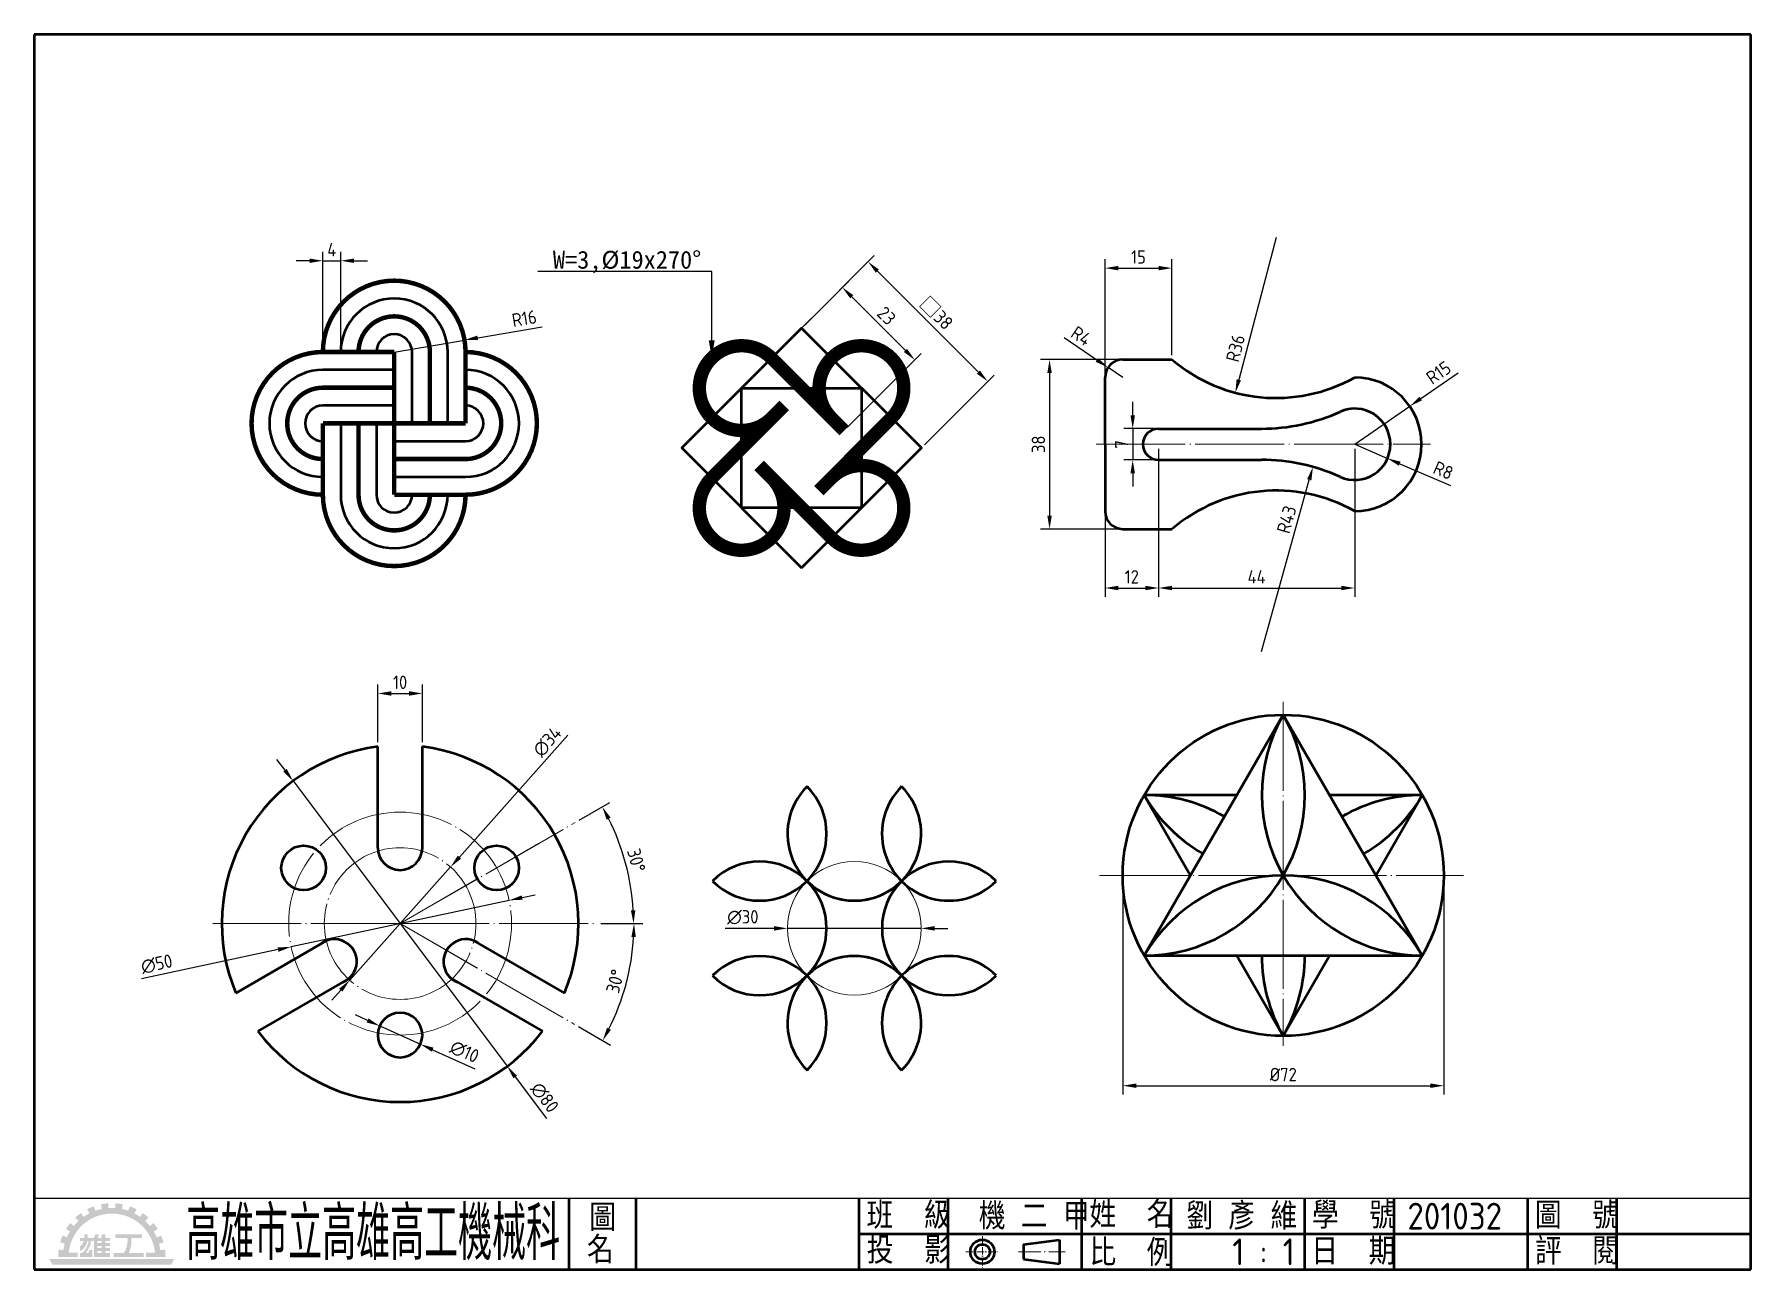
# Model space of a CAD drawing. Extents: x 25 to 410, y 10 to 287.
import ezdxf
from ezdxf import colors
from ezdxf.entities.mleader import LeaderData, LeaderLine
from ezdxf.enums import TextEntityAlignment as Align
from ezdxf.math import Vec2, Vec3

# ---------------------------------------------------------------- set-up
doc = ezdxf.new("R2010")
doc.units = 0
doc.header["$PDMODE"] = 3
for name, pattern in [('中心線', [22.2, 20, -1, 0.2, -1]), ('中心線5', [6.8, 5, -0.8, 0.2, -0.8]), ('中心線5偏位', [5.1, 2, -0.5, 0.1, -0.5, 2])]:
    doc.linetypes.add(name, pattern=pattern)
doc.layers.get('0').update_dxf_attribs({"linetype": 'CONTINUOUS'})
doc.layers.get('Defpoints').update_dxf_attribs({"linetype": 'CONTINUOUS'})
for name, color, linetype, lineweight in [('中心線層', 2, '中心線', 18), ('剖面線層', 4, 'CONTINUOUS', 18), ('尺度線層', 3, 'CONTINUOUS', 18), ('文字層', 6, 'CONTINUOUS', 18), ('輪廓線層', 7, 'CONTINUOUS', 50)]:
    doc.layers.add(name, color=color, linetype=linetype, lineweight=lineweight)
doc.styles.add('CNS', font='isocp.shx', dxfattribs={"bigfont": 'chineset.shx'})
doc.dimstyles.new('CNS', dxfattribs={"dimscale": 0, "dimtxt": 3, "dimasz": 3, "dimexe": 2, "dimexo": 1, "dimgap": 1, "dimtad": 1, "dimdsep": 46, "dimtxsty": 'CNS', "dimcen": 0, "dimclrt": 1, "dimadec": 0, "dimazin": 0, "dimtfac": 1, "dimtmove": 0, "dimatfit": 3, "dimfxl": 1, "dimtolj": 1, "dimtzin": 0, "dimarcsym": 0})
doc.dimstyles.new('CNS$3', dxfattribs={"dimscale": 0, "dimtxt": 3, "dimasz": 3, "dimexe": 2, "dimexo": 1, "dimgap": 1, "dimtad": 1, "dimdsep": 46, "dimtxsty": 'CNS', "dimcen": 0, "dimclrt": 1, "dimadec": 0, "dimazin": 0, "dimtfac": 1, "dimtmove": 0, "dimatfit": 0, "dimfxl": 1, "dimtolj": 1, "dimtzin": 0, "dimarcsym": 0})
doc.dimstyles.new('CNS$4', dxfattribs={"dimscale": 0, "dimtxt": 3, "dimasz": 3, "dimexe": 2, "dimexo": 1, "dimgap": 1, "dimtad": 1, "dimdsep": 46, "dimtxsty": 'CNS', "dimcen": 0, "dimclrt": 1, "dimadec": 0, "dimazin": 0, "dimtfac": 1, "dimtmove": 0, "dimatfit": 0, "dimfxl": 1, "dimtolj": 1, "dimtzin": 0, "dimarcsym": 0})

# ---------------------------------------------------------------- blocks, each defined once
blk = doc.blocks.new('*D0')
at = {"layer": 'Defpoints', "color": 0}
for p in [(193.93, 86.53), (223.93, 86.53)]:
    blk.add_point(p, dxfattribs=at)
at = {"layer": '尺度線層', "color": 0, "lineweight": -2}
for p, q in [((190.93, 86.53), (179.93, 86.53)), ((223.93, 86.53), (193.93, 86.53)), ((226.93, 86.53), (229.93, 86.53))]:
    blk.add_line(p, q, dxfattribs=at)
at = {"layer": '尺度線層', "color": 0}
for points in [[(190.93, 87.03), (190.93, 86.03), (193.93, 86.53)], [(226.93, 87.03), (226.93, 86.03), (223.93, 86.53)]]:
    blk.add_solid(points, dxfattribs=at)
at = {"layer": '尺度線層', "color": 1, "insert": (183.93, 89.03), "char_height": 3, "attachment_point": 5, "style": 'CNS'}
blk.add_mtext('\\A1;∅30', dxfattribs=at)
blk = doc.blocks.new('*D1')
at = {"layer": 'Defpoints', "color": 0}
for p in [(269.16, 98.42), (341.16, 98.42), (341.16, 51.25)]:
    blk.add_point(p, dxfattribs=at)
at = {"layer": '尺度線層', "color": 0, "lineweight": -2}
for p, q in [((269.16, 97.42), (269.16, 49.25)), ((341.16, 97.42), (341.16, 49.25)), ((272.16, 51.25), (338.16, 51.25))]:
    blk.add_line(p, q, dxfattribs=at)
at = {"layer": '尺度線層', "color": 0}
for points in [[(272.16, 51.75), (272.16, 50.75), (269.16, 51.25)], [(338.16, 51.75), (338.16, 50.75), (341.16, 51.25)]]:
    blk.add_solid(points, dxfattribs=at)
at = {"layer": '尺度線層', "color": 1, "insert": (305.16, 53.75), "char_height": 3, "attachment_point": 5, "style": 'CNS'}
blk.add_mtext('\\A1;%%C72', dxfattribs=at)
blk = doc.blocks.new('*D2')
at = {"layer": 'Defpoints', "color": 0}
for p in [(131.5, 92.81), (82.6, 82.39)]:
    blk.add_point(p, dxfattribs=at)
at = {"layer": '尺度線層', "color": 0, "lineweight": -2}
for p, q in [((131.5, 92.81), (82.6, 82.39)), ((134.44, 93.43), (137.37, 94.06)), ((79.67, 81.76), (49.06, 75.24))]:
    blk.add_line(p, q, dxfattribs=at)
at = {"layer": '尺度線層', "color": 0}
for points in [[(134.33, 93.92), (134.54, 92.95), (131.5, 92.81)], [(79.56, 82.25), (79.77, 81.27), (82.6, 82.39)]]:
    blk.add_solid(points, dxfattribs=at)
at = {"layer": '尺度線層', "color": 1, "insert": (52.45, 78.52), "char_height": 3, "attachment_point": 5, "rotation": 12.0293, "style": 'CNS'}
blk.add_mtext('\\A1;∅50', dxfattribs=at)
blk = doc.blocks.new('*D4')
at = {"layer": 'Defpoints', "color": 0}
for p in [(118.37, 100.29), (95.74, 74.91)]:
    blk.add_point(p, dxfattribs=at)
at = {"layer": '尺度線層', "color": 0, "lineweight": -2}
for p, q in [((120.36, 102.53), (144.7, 129.83)), ((95.74, 74.91), (118.37, 100.29)), ((93.74, 72.67), (91.74, 70.43))]:
    blk.add_line(p, q, dxfattribs=at)
at = {"layer": '尺度線層', "color": 0}
for points in [[(119.99, 102.86), (120.74, 102.19), (118.37, 100.29)], [(93.37, 73), (94.11, 72.34), (95.74, 74.91)]]:
    blk.add_solid(points, dxfattribs=at)
at = {"layer": '尺度線層', "color": 1, "insert": (140.08, 128.39), "char_height": 3, "attachment_point": 5, "rotation": 48.2782, "style": 'CNS'}
blk.add_mtext('\\A1;∅34', dxfattribs=at)
blk = doc.blocks.new('*D5')
at = {"layer": 'Defpoints', "color": 0}
for p in [(83.03, 119.59), (131.07, 55.61)]:
    blk.add_point(p, dxfattribs=at)
at = {"layer": '尺度線層', "color": 0, "lineweight": -2}
for p, q in [((81.23, 121.99), (79.43, 124.38)), ((83.03, 119.59), (131.07, 55.61)), ((132.87, 53.21), (139.87, 43.89))]:
    blk.add_line(p, q, dxfattribs=at)
at = {"layer": '尺度線層', "color": 0}
for points in [[(81.63, 122.29), (80.83, 121.69), (83.03, 119.59)], [(133.27, 53.51), (132.47, 52.91), (131.07, 55.61)]]:
    blk.add_solid(points, dxfattribs=at)
at = {"layer": '尺度線層', "color": 1, "insert": (139.47, 48.59), "char_height": 3, "attachment_point": 5, "rotation": 306.9001, "style": 'CNS'}
blk.add_mtext('\\A1;∅80', dxfattribs=at)
blk = doc.blocks.new('*D6')
at = {"layer": 'Defpoints', "color": 0}
for p in [(102.49, 64.65), (111.61, 60.55)]:
    blk.add_point(p, dxfattribs=at)
at = {"layer": '尺度線層', "color": 0, "lineweight": -2}
for p, q in [((99.75, 65.88), (97.02, 67.11)), ((102.49, 64.65), (111.61, 60.55)), ((114.35, 59.32), (123.84, 55.06))]:
    blk.add_line(p, q, dxfattribs=at)
at = {"layer": '尺度線層', "color": 0}
for points in [[(99.96, 66.33), (99.55, 65.42), (102.49, 64.65)], [(114.55, 59.78), (114.14, 58.87), (111.61, 60.55)]]:
    blk.add_solid(points, dxfattribs=at)
at = {"layer": '尺度線層', "color": 1, "insert": (121.49, 58.86), "char_height": 3, "attachment_point": 5, "rotation": 335.8168, "style": 'CNS'}
blk.add_mtext('\\A1;∅10', dxfattribs=at)
blk = doc.blocks.new('*D7')
at = {"layer": 'Defpoints', "color": 0}
for p in [(112.05, 139.2), (102.05, 127.29), (112.05, 127.29)]:
    blk.add_point(p, dxfattribs=at)
at = {"layer": '尺度線層', "color": 0, "lineweight": -2}
for p, q in [((102.05, 128.29), (102.05, 141.2)), ((105.05, 139.2), (109.05, 139.2)), ((112.05, 128.29), (112.05, 141.2))]:
    blk.add_line(p, q, dxfattribs=at)
at = {"layer": '尺度線層', "color": 0}
for points in [[(105.05, 139.7), (105.05, 138.7), (102.05, 139.2)], [(109.05, 139.7), (109.05, 138.7), (112.05, 139.2)]]:
    blk.add_solid(points, dxfattribs=at)
at = {"layer": '尺度線層', "color": 1, "insert": (107.05, 141.7), "char_height": 3, "attachment_point": 5, "style": 'CNS'}
blk.add_mtext('\\A1;10', dxfattribs=at)
blk = doc.blocks.new('*D8')
at = {"layer": 'Defpoints', "color": 0}
for p in [(146.34, 110.28), (158.61, 96.69), (107.05, 87.6), (107.05, 87.6), (151.05, 87.6)]:
    blk.add_point(p, dxfattribs=at)
at = {"layer": '尺度線層', "color": 0, "lineweight": -2}
for p, q in [((147.21, 110.78), (154.13, 114.78)), ((152.05, 87.6), (161.41, 87.6))]:
    blk.add_line(p, q, dxfattribs=at)
blk.add_arc((107.05, 87.6), 52.36, 3.2833, 26.7167, dxfattribs=at)
at = {"layer": '尺度線層', "color": 0}
for points in [[(153.38, 110.9), (154.26, 111.38), (152.4, 113.78)], [(159.82, 90.61), (158.82, 90.58), (159.41, 87.6)]]:
    blk.add_solid(points, dxfattribs=at)
at = {"layer": '尺度線層', "color": 1, "insert": (160.04, 101.8), "char_height": 3, "attachment_point": 5, "rotation": 285, "style": 'CNS'}
blk.add_mtext('\\A1;30°', dxfattribs=at)
blk = doc.blocks.new('*D9')
at = {"layer": 'Defpoints', "color": 0}
for p in [(107.05, 87.6), (107.05, 87.6), (151.05, 87.6), (156.35, 69.66), (146.19, 65)]:
    blk.add_point(p, dxfattribs=at)
at = {"layer": '尺度線層', "color": 0, "lineweight": -2}
for p, q in [((152.05, 87.6), (161.51, 87.6)), ((147.06, 64.5), (154.22, 60.37))]:
    blk.add_line(p, q, dxfattribs=at)
blk.add_arc((107.05, 87.6), 52.46, 333.2768, 356.7232, dxfattribs=at)
at = {"layer": '尺度線層', "color": 0}
for points in [[(158.93, 84.61), (159.93, 84.59), (159.51, 87.6)], [(154.35, 63.77), (153.47, 64.24), (152.49, 61.37)]]:
    blk.add_solid(points, dxfattribs=at)
at = {"layer": '尺度線層', "color": 1, "insert": (155.31, 74.67), "char_height": 3, "attachment_point": 5, "rotation": 75, "style": 'CNS'}
blk.add_mtext('\\A1;30°', dxfattribs=at)
blk = doc.blocks.new('*D10')
at = {"layer": 'Defpoints', "color": 0}
for p in [(303.55, 241.46), (294.41, 206.64)]:
    blk.add_point(p, dxfattribs=at)
at = {"layer": '尺度線層', "color": 0, "lineweight": -2}
blk.add_line((303.55, 241.46), (295.17, 209.54), dxfattribs=at)
at = {"layer": '尺度線層', "color": 0}
blk.add_solid([(294.69, 209.67), (295.66, 209.42), (294.41, 206.64)], dxfattribs=at)
at = {"layer": '尺度線層', "color": 1, "insert": (294.45, 216.62), "char_height": 3, "attachment_point": 5, "rotation": 75.2951, "style": 'CNS'}
blk.add_mtext('\\A1;R36', dxfattribs=at)
blk = doc.blocks.new('*D11')
at = {"layer": 'Defpoints', "color": 0}
for p in [(265.86, 212.3), (269.18, 210.08)]:
    blk.add_point(p, dxfattribs=at)
at = {"layer": '尺度線層', "color": 0, "lineweight": -2}
for p, q in [((263.37, 213.97), (255.98, 218.93)), ((269.18, 210.08), (265.86, 212.3))]:
    blk.add_line(p, q, dxfattribs=at)
at = {"layer": '尺度線層', "color": 0}
blk.add_solid([(263.65, 214.39), (263.09, 213.56), (265.86, 212.3)], dxfattribs=at)
at = {"layer": '尺度線層', "color": 1, "insert": (259.82, 219.36), "char_height": 3, "attachment_point": 5, "rotation": 326.1605, "style": 'CNS'}
blk.add_mtext('\\A1;R4', dxfattribs=at)
blk = doc.blocks.new('*D12')
at = {"layer": 'Defpoints', "color": 0}
for p in [(333.52, 203.61), (321.18, 195.08)]:
    blk.add_point(p, dxfattribs=at)
at = {"layer": '尺度線層', "color": 0, "lineweight": -2}
for p, q in [((335.99, 205.32), (344.39, 211.13)), ((321.18, 195.08), (333.52, 203.61))]:
    blk.add_line(p, q, dxfattribs=at)
at = {"layer": '尺度線層', "color": 0}
blk.add_solid([(335.7, 205.73), (336.27, 204.91), (333.52, 203.61)], dxfattribs=at)
at = {"layer": '尺度線層', "color": 1, "insert": (340, 211.14), "char_height": 3, "attachment_point": 5, "rotation": 34.679, "style": 'CNS'}
blk.add_mtext('\\A1;R15', dxfattribs=at)
blk = doc.blocks.new('*D13')
at = {"layer": 'Defpoints', "color": 0}
for p in [(321.18, 195.08), (328.53, 191.91)]:
    blk.add_point(p, dxfattribs=at)
at = {"layer": '尺度線層', "color": 0, "lineweight": -2}
for p, q in [((321.18, 195.08), (328.53, 191.91)), ((331.28, 190.72), (342.64, 185.82))]:
    blk.add_line(p, q, dxfattribs=at)
at = {"layer": '尺度線層', "color": 0}
blk.add_solid([(331.48, 191.18), (331.09, 190.26), (328.53, 191.91)], dxfattribs=at)
at = {"layer": '尺度線層', "color": 1, "insert": (341.06, 189.22), "char_height": 3, "attachment_point": 5, "rotation": 336.6637, "style": 'CNS'}
blk.add_mtext('\\A1;R8', dxfattribs=at)
blk = doc.blocks.new('*D14')
at = {"layer": 'Defpoints', "color": 0}
for p in [(311.8, 189.99), (300.24, 148.58)]:
    blk.add_point(p, dxfattribs=at)
at = {"layer": '尺度線層', "color": 0, "lineweight": -2}
blk.add_line((300.24, 148.58), (310.99, 187.1), dxfattribs=at)
at = {"layer": '尺度線層', "color": 0}
blk.add_solid([(310.51, 187.24), (311.47, 186.97), (311.8, 189.99)], dxfattribs=at)
at = {"layer": '尺度線層', "color": 1, "insert": (305.91, 178.21), "char_height": 3, "attachment_point": 5, "rotation": 74.4009, "style": 'CNS'}
blk.add_mtext('\\A1;R43', dxfattribs=at)
blk = doc.blocks.new('*D15')
at = {"layer": 'Defpoints', "color": 0}
for p in [(280.18, 234.58), (280.18, 214.08), (265.18, 210.08)]:
    blk.add_point(p, dxfattribs=at)
at = {"layer": '尺度線層', "color": 0, "lineweight": -2}
for p, q in [((265.18, 211.08), (265.18, 236.58)), ((280.18, 215.08), (280.18, 236.58)), ((268.18, 234.58), (277.18, 234.58))]:
    blk.add_line(p, q, dxfattribs=at)
at = {"layer": '尺度線層', "color": 0}
for points in [[(268.18, 235.08), (268.18, 234.08), (265.18, 234.58)], [(277.18, 235.08), (277.18, 234.08), (280.18, 234.58)]]:
    blk.add_solid(points, dxfattribs=at)
at = {"layer": '尺度線層', "color": 1, "insert": (272.68, 237.08), "char_height": 3, "attachment_point": 5, "style": 'CNS'}
blk.add_mtext('\\A1;15', dxfattribs=at)
blk = doc.blocks.new('*D16')
at = {"layer": 'Defpoints', "color": 0}
for p in [(269.18, 214.08), (252.73, 176.08), (269.18, 176.08)]:
    blk.add_point(p, dxfattribs=at)
at = {"layer": '尺度線層', "color": 0, "lineweight": -2}
for p, q in [((268.18, 214.08), (250.73, 214.08)), ((252.73, 211.08), (252.73, 179.08)), ((268.18, 176.08), (250.73, 176.08))]:
    blk.add_line(p, q, dxfattribs=at)
at = {"layer": '尺度線層', "color": 0}
for points in [[(252.23, 211.08), (253.23, 211.08), (252.73, 214.08)], [(252.23, 179.08), (253.23, 179.08), (252.73, 176.08)]]:
    blk.add_solid(points, dxfattribs=at)
at = {"layer": '尺度線層', "color": 1, "insert": (250.23, 195.08), "char_height": 3, "attachment_point": 5, "rotation": 90, "style": 'CNS'}
blk.add_mtext('\\A1;38', dxfattribs=at)
blk = doc.blocks.new('*D17')
at = {"layer": 'Defpoints', "color": 0}
for p in [(277.18, 195.08), (321.18, 195.08), (321.18, 162.85)]:
    blk.add_point(p, dxfattribs=at)
at = {"layer": '尺度線層', "color": 0, "lineweight": -2}
for p, q in [((277.18, 194.08), (277.18, 160.85)), ((321.18, 194.08), (321.18, 160.85)), ((280.18, 162.85), (318.18, 162.85))]:
    blk.add_line(p, q, dxfattribs=at)
at = {"layer": '尺度線層', "color": 0}
for points in [[(280.18, 163.35), (280.18, 162.35), (277.18, 162.85)], [(318.18, 163.35), (318.18, 162.35), (321.18, 162.85)]]:
    blk.add_solid(points, dxfattribs=at)
at = {"layer": '尺度線層', "color": 1, "insert": (299.18, 165.35), "char_height": 3, "attachment_point": 5, "style": 'CNS'}
blk.add_mtext('\\A1;44', dxfattribs=at)
blk = doc.blocks.new('*D18')
at = {"layer": 'Defpoints', "color": 0}
for p in [(277.18, 194.08), (265.18, 180.08), (277.18, 162.85)]:
    blk.add_point(p, dxfattribs=at)
at = {"layer": '尺度線層', "color": 0, "lineweight": -2}
for p, q in [((277.18, 193.08), (277.18, 160.85)), ((265.18, 179.08), (265.18, 160.85)), ((268.18, 162.85), (274.18, 162.85))]:
    blk.add_line(p, q, dxfattribs=at)
at = {"layer": '尺度線層', "color": 0}
for points in [[(268.18, 163.35), (268.18, 162.35), (265.18, 162.85)], [(274.18, 163.35), (274.18, 162.35), (277.18, 162.85)]]:
    blk.add_solid(points, dxfattribs=at)
at = {"layer": '尺度線層', "color": 1, "insert": (271.18, 165.35), "char_height": 3, "attachment_point": 5, "style": 'CNS'}
blk.add_mtext('\\A1;12', dxfattribs=at)
blk = doc.blocks.new('*D20')
at = {"layer": 'Defpoints', "color": 0}
for p in [(197.1, 221.11), (238.88, 209.15), (223.97, 194.24)]:
    blk.add_point(p, dxfattribs=at)
at = {"layer": '尺度線層', "color": 0, "lineweight": -2}
for p, q in [((197.81, 221.82), (213.42, 237.43)), ((214.13, 233.9), (236.76, 211.27)), ((224.68, 194.95), (240.29, 210.56))]:
    blk.add_line(p, q, dxfattribs=at)
at = {"layer": '尺度線層', "color": 0}
for points in [[(214.48, 234.25), (213.77, 233.54), (212.01, 236.02)], [(237.11, 211.62), (236.4, 210.92), (238.88, 209.15)]]:
    blk.add_solid(points, dxfattribs=at)
at = {"layer": '尺度線層', "color": 1, "insert": (227.32, 224.46), "char_height": 3, "attachment_point": 5, "rotation": 315, "style": 'CNS'}
blk.add_mtext('\\A1;{\\fSimSun|b0|i0|c134|p2;\\H1.0833x;□}38', dxfattribs=at)
blk = doc.blocks.new('*D21')
at = {"layer": 'Defpoints', "color": 0}
for p in [(206.25, 230.26), (190.38, 214.4), (206.65, 198.13)]:
    blk.add_point(p, dxfattribs=at)
at = {"layer": '尺度線層', "color": 0, "lineweight": -2}
for p, q in [((191.09, 215.1), (207.67, 231.68)), ((220.39, 216.12), (208.37, 228.14)), ((207.35, 198.84), (223.93, 215.41))]:
    blk.add_line(p, q, dxfattribs=at)
at = {"layer": '尺度線層', "color": 0}
for points in [[(208.73, 228.5), (208.02, 227.79), (206.25, 230.26)], [(220.75, 216.48), (220.04, 215.77), (222.51, 214)]]:
    blk.add_solid(points, dxfattribs=at)
at = {"layer": '尺度線層', "color": 1, "insert": (216.15, 223.9), "char_height": 3, "attachment_point": 5, "rotation": 315, "style": 'CNS'}
blk.add_mtext('\\A1;23', dxfattribs=at)
blk = doc.blocks.new('*D23')
at = {"layer": 'Defpoints', "color": 0}
for p in [(105.73, 215.76), (121.5, 218.46)]:
    blk.add_point(p, dxfattribs=at)
at = {"layer": '尺度線層', "color": 0, "lineweight": -2}
for p, q in [((124.46, 218.96), (138.9, 221.42)), ((105.73, 215.76), (121.5, 218.46))]:
    blk.add_line(p, q, dxfattribs=at)
at = {"layer": '尺度線層', "color": 0}
blk.add_solid([(124.37, 219.45), (124.54, 218.47), (121.5, 218.46)], dxfattribs=at)
at = {"layer": '尺度線層', "color": 1, "insert": (134.9, 223.28), "char_height": 3, "attachment_point": 5, "rotation": 9.6835, "style": 'CNS'}
blk.add_mtext('\\A1;R16', dxfattribs=at)
blk = doc.blocks.new('*D24')
at = {"layer": 'Defpoints', "color": 0}
for p in [(93.73, 236.23), (89.73, 215.76), (93.73, 215.76)]:
    blk.add_point(p, dxfattribs=at)
at = {"layer": '尺度線層', "color": 0, "lineweight": -2}
for p, q in [((86.73, 236.23), (83.73, 236.23)), ((89.73, 216.76), (89.73, 238.23)), ((89.73, 236.23), (93.73, 236.23)), ((93.73, 216.76), (93.73, 238.23)), ((96.73, 236.23), (99.73, 236.23))]:
    blk.add_line(p, q, dxfattribs=at)
at = {"layer": '尺度線層', "color": 0}
for points in [[(86.73, 236.73), (86.73, 235.73), (89.73, 236.23)], [(96.73, 236.73), (96.73, 235.73), (93.73, 236.23)]]:
    blk.add_solid(points, dxfattribs=at)
at = {"layer": '尺度線層', "color": 1, "insert": (91.73, 238.73), "char_height": 3, "attachment_point": 5, "style": 'CNS'}
blk.add_mtext('\\A1;4', dxfattribs=at)
blk = doc.blocks.new('*D25')
at = {"layer": 'Defpoints', "color": 0}
for p in [(277.18, 198.58), (271.38, 191.58), (277.18, 191.58)]:
    blk.add_point(p, dxfattribs=at)
at = {"layer": '尺度線層', "color": 0, "lineweight": -2}
for p, q in [((271.38, 201.58), (271.38, 204.58)), ((276.18, 198.58), (269.38, 198.58)), ((271.38, 198.58), (271.38, 191.58)), ((276.18, 191.58), (269.38, 191.58)), ((271.38, 188.58), (271.38, 185.58))]:
    blk.add_line(p, q, dxfattribs=at)
at = {"layer": '尺度線層', "color": 0}
for points in [[(270.88, 201.58), (271.88, 201.58), (271.38, 198.58)], [(270.88, 188.58), (271.88, 188.58), (271.38, 191.58)]]:
    blk.add_solid(points, dxfattribs=at)
at = {"layer": '尺度線層', "color": 1, "insert": (268.88, 195.08), "char_height": 3, "attachment_point": 5, "rotation": 90, "style": 'CNS'}
blk.add_mtext('\\A1;7', dxfattribs=at)

msp = doc.modelspace()

# ---------------------------------------------------------------- hatches: boundary and pattern name
at = {"layer": '文字層'}
h = msp.add_hatch(color=256, dxfattribs=at)
h.paths.add_polyline_path([(47.444, 22.616), (47.93, 23.553, 0.034161), (46.423, 24.208), (46.069, 23.213, 0.034161), (44.626, 23.617), (44.841, 24.651, 0.034161), (43.213, 24.875), (43.141, 23.821, 0.034161), (41.642, 23.821), (41.57, 24.875, 0.034161), (39.942, 24.651), (40.157, 23.617, 0.034161), (38.714, 23.213), (38.36, 24.208, 0.034161), (36.853, 23.553), (37.339, 22.616, 0.034161), (36.058, 21.837), (35.449, 22.699, 0.034161), (34.174, 21.663), (34.895, 20.891, 0.034161), (33.872, 19.795), (33.053, 20.462, 0.034161), (32.105, 19.119), (33.008, 18.571, 0.034161), (32.318, 17.24), (31.35, 17.661, 0.034161), (30.799, 16.112), (31.816, 15.827, 0.034161), (31.511, 14.36), (30.465, 14.504, 0.034161), (30.353, 12.864), (32.676, 12.864), (34.725, 12.864), (34.725, 13.815), (32.723, 13.815, -0.906522), (52.06, 13.815), (50.058, 13.815), (50.058, 12.864), (52.107, 12.864), (54.43, 12.864, 0.034161), (54.318, 14.504), (53.271, 14.36, 0.034161), (52.966, 15.827), (53.983, 16.112, 0.034161), (53.433, 17.661), (52.465, 17.24, 0.034161), (51.775, 18.571), (52.677, 19.119, 0.034161), (51.73, 20.462), (50.911, 19.795, 0.034161), (49.887, 20.891), (50.608, 21.663, 0.034161), (49.334, 22.699), (48.725, 21.837, 0.034161)])
h.paths.add_polyline_path([(56.436, 12.4), (28.347, 12.4), (29.086, 11.133), (55.697, 11.133)])
h.paths.add_polyline_path([(46.772, 16.976, -0.4324623), (46.877, 17.088), (49.129, 17.088), (49.129, 17.933), (43.173, 17.933), (43.173, 17.088), (45.816, 17.088, -0.4062896), (45.922, 16.986, -0.1355675), (45.125, 13.763, -0.2710986), (45.033, 13.709), (42.771, 13.709), (42.771, 12.864), (49.53, 12.864), (49.53, 13.709), (46.349, 13.709, -0.534383), (46.251, 13.855, 0.1140408)], flags=17)
edge = h.paths.add_edge_path(flags=17)
edge.add_line((42.011, 17.088), (40.955, 17.088))
edge.add_line((40.955, 17.088), (40.955, 17.933))
edge.add_line((40.955, 17.933), (40.11, 17.933))
edge.add_line((40.11, 17.933), (40.11, 17.088))
edge.add_line((40.11, 17.088), (39.187, 17.088))
edge.add_arc((36.665, 18.427), 2.855, 332.04919, 350.04876)
edge.add_line((39.477, 17.933), (38.632, 17.933))
edge.add_arc((37.652, 17.916), 0.98, -69.28167, 0.98538, ccw=False)
edge.add_line((37.999, 17), (37.998, 17.088))
edge.add_line((37.998, 17.088), (36.943, 17.088))
edge.add_spline(control_points=[(36.943, 17.088), (36.943, 17.089), (36.958, 17.371), (36.968, 17.652), (36.971, 17.933)], knot_values=[0, 0, 0, 0, 0.0095957, 4.0021691, 4.0021691, 4.0021691, 4.0021691], degree=3, periodic=0)
edge.add_line((36.971, 17.933), (36.204, 17.933))
edge.add_spline(control_points=[(36.204, 17.933), (36.213, 17.666), (36.243, 17.394), (36.228, 17.128)], knot_values=[0, 0, 0, 0, 3.8001495, 3.8001495, 3.8001495, 3.8001495], degree=3, periodic=0)
edge.add_arc((36.185, 17.131), 0.0422, -90, 0.98697, ccw=False)
edge.add_line((36.185, 17.088), (35.253, 17.088))
edge.add_line((35.253, 17.088), (35.253, 16.408))
edge.add_line((35.253, 16.408), (36.057, 16.408))
edge.add_spline(control_points=[(36.057, 16.408), (36.078, 16.332), (35.96, 16.031), (35.732, 15.602), (35.417, 15.324), (35.253, 15.249)], knot_values=[7.3300886, 7.3300886, 7.3300886, 7.3300886, 8.5708359, 11.5701734, 14.1242576, 14.1242576, 14.1242576, 14.1242576], degree=3, periodic=0)
edge.add_line((35.253, 15.249), (35.253, 14.178))
edge.add_spline(control_points=[(35.253, 14.178), (35.487, 14.263), (36.028, 14.577), (36.54, 15.345), (36.803, 16.009), (36.869, 16.352), (36.878, 16.408)], knot_values=[7.2349194, 7.2349194, 7.2349194, 7.2349194, 10.7683339, 15.8632474, 20.0182649, 20.8272028, 20.8272028, 20.8272028, 20.8272028], degree=3, periodic=0)
edge.add_line((36.878, 16.408), (37.154, 16.394))
edge.add_spline(control_points=[(37.154, 16.394), (37.133, 16.054), (36.941, 15.401), (36.475, 14.575), (35.975, 13.884), (35.463, 13.712), (35.253, 13.709)], knot_values=[0, 0, 0, 0, 4.8346594, 9.4113524, 13.5713852, 16.5633311, 16.5633311, 16.5633311, 16.5633311], degree=3, periodic=0)
edge.add_line((35.253, 13.709), (35.253, 12.864))
edge.add_line((35.253, 12.864), (37.998, 12.864))
edge.add_line((37.998, 12.864), (37.998, 14.387))
edge.add_line((37.998, 14.387), (37.389, 14.387))
edge.add_arc((37.389, 14.303), 0.0845, 90, 183.95095)
edge.add_arc((36.676, 14.253), 0.63, -55.81642, 3.95095, ccw=False)
edge.add_line((37.03, 13.732), (36.7, 13.732))
edge.add_arc((36.7, 13.817), 0.0845, 142.65089, 270, ccw=False)
edge.add_spline(control_points=[(36.633, 13.868), (36.798, 14.085), (37.112, 14.583), (37.548, 15.41), (37.643, 16.069), (37.668, 16.408)], knot_values=[0, 0, 0, 0, 3.8826483, 8.339679, 13.167216, 13.167216, 13.167216, 13.167216], degree=3, periodic=0)
edge.add_line((37.668, 16.408), (38.003, 16.408))
edge.add_arc((37.725, 18.151), 1.765, 279.05865, 293.21741)
edge.add_line((38.421, 16.529), (38.421, 12.864))
edge.add_line((38.421, 12.864), (42.011, 12.864))
edge.add_line((42.011, 12.864), (42.011, 13.709))
edge.add_line((42.011, 13.709), (40.955, 13.709))
edge.add_line((40.955, 13.709), (40.955, 14.202))
edge.add_line((40.955, 14.202), (42.011, 14.202))
edge.add_line((42.011, 14.202), (42.011, 14.836))
edge.add_line((42.011, 14.836), (40.955, 14.836))
edge.add_line((40.955, 14.836), (40.955, 15.328))
edge.add_line((40.955, 15.328), (42.011, 15.328))
edge.add_line((42.011, 15.328), (42.011, 15.962))
edge.add_line((42.011, 15.962), (40.955, 15.962))
edge.add_line((40.955, 15.962), (40.955, 16.455))
edge.add_line((40.955, 16.455), (42.011, 16.455))
edge.add_line((42.011, 16.455), (42.011, 17.088))
h.paths.add_polyline_path([(40.11, 16.455), (40.11, 15.962), (39.097, 15.962), (39.097, 16.455)], flags=16)
h.paths.add_polyline_path([(40.11, 15.328), (40.11, 14.836), (39.097, 14.836), (39.097, 15.328)], flags=16)
h.paths.add_polyline_path([(40.11, 14.202), (40.11, 13.709), (39.097, 13.709), (39.097, 14.202)], flags=16)

# ---------------------------------------------------------------- linework, layer by layer
msp.add_line((25, 26), (410, 26))
at = {"layer": '中心線層'}
for p, q in [((263.184, 195.075), (338.184, 195.075)), ((305.156, 137.354), (305.156, 60.177)), ((107.052, 87.599), (146.344, 110.285)), ((107.052, 87.599), (138.13, 105.542)), ((263.911, 98.417), (345.565, 98.417)), ((107.052, 87.599), (65.052, 87.599)), ((107.052, 87.599), (138.13, 69.656)), ((107.052, 87.599), (146.192, 65.001)), ((107.052, 87.599), (151.052, 87.599))]:
    msp.add_line(p, q, dxfattribs=at)
at = {"layer": '中心線層', "linetype": '中心線5偏位', "ltscale": 0.8}
for p, q in [((237.67, 17.52), (237.67, 10.434)), ((233.925, 14), (241.256, 14))]:
    msp.add_line(p, q, dxfattribs=at)
at = {"layer": '中心線層', "linetype": '中心線5'}
msp.add_line((245.756, 14), (256.208, 14), dxfattribs=at)
at = {"layer": '中心線層'}
for radius, start, end in [(25, 90, 270), (25, 270, 90), (17, 90, 270), (17, 270, 90)]:
    msp.add_arc((107.052, 87.599), radius, start, end, dxfattribs=at)
at = {"layer": '剖面線層'}
msp.add_circle((208.933, 86.532), 15, dxfattribs=at)
msp.add_circle((208.933, 86.532), 15, dxfattribs=at)
at = {"layer": '輪廓線層', "color": 5}
for p, q in [((410, 287), (25, 287)), ((25, 287), (25, 10)), ((410, 10), (410, 287)), ((25, 10), (410, 10))]:
    msp.add_line(p, q, dxfattribs=at)
at = {"layer": '輪廓線層'}
for p, q in [((197.101, 221.114), (190.384, 214.396)), ((109.727, 199.765), (109.727, 215.765)), ((117.727, 199.765), (117.727, 215.765)), ((105.727, 211.765), (89.727, 211.765)), ((269.184, 214.075), (280.184, 214.075)), ((265.184, 195.075), (265.184, 210.075)), ((183.666, 207.679), (210.536, 207.679)), ((183.666, 180.809), (183.666, 207.679)), ((210.536, 207.679), (210.536, 180.809)), ((105.727, 203.765), (89.727, 203.765)), ((93.727, 199.765), (93.727, 183.765)), ((101.727, 199.765), (101.727, 183.765)), ((277.184, 198.575), (296.71, 198.575)), ((296.71, 198.575), (300.237, 198.575)), ((105.727, 195.765), (121.727, 195.765)), ((265.184, 195.075), (265.184, 180.075)), ((277.184, 191.575), (296.71, 191.575)), ((296.71, 191.575), (300.237, 191.575)), ((105.727, 187.765), (121.727, 187.765)), ((210.536, 180.809), (183.666, 180.809)), ((269.184, 176.075), (280.184, 176.075)), ((102.052, 104.599), (102.052, 127.285)), ((112.052, 104.599), (112.052, 127.285)), ((90.493, 83.75), (70.204, 72.036)), ((123.61, 83.75), (143.9, 72.036)), ((294.764, 80.417), (315.549, 80.417)), ((95.439, 75.184), (75.149, 63.469)), ((118.664, 75.184), (138.954, 63.469)), ((246.862, 15.673), (254.99, 16.709)), ((246.862, 15.673), (246.862, 12.327)), ((254.99, 16.709), (254.99, 11.291)), ((246.862, 12.327), (254.99, 11.291))]:
    msp.add_line(p, q, dxfattribs=at)
at = {"layer": '輪廓線層', "color": 4}
for p, q in [((145, 10), (145, 26)), ((160, 10), (160, 26)), ((210, 10), (210, 26)), ((230, 10), (230, 26)), ((260, 10), (260, 26)), ((280, 10), (280, 26)), ((310, 10), (310, 26)), ((330, 10), (330, 26)), ((360, 10), (360, 26)), ((380, 10), (380, 26)), ((210, 18), (410, 18))]:
    msp.add_line(p, q, dxfattribs=at)
at = {"layer": '輪廓線層'}
for points, const_width in [([(121.727, 215.765, 1), (89.727, 215.765, 1)], 1), ([(113.727, 215.765, 1), (97.727, 215.765, 1)], 1), ([(89.727, 215.765, 1), (89.727, 183.765, 1)], 1), ([(121.727, 183.765, 1), (121.727, 215.765, 1)], 1), ([(190.384, 214.396, 1), (176.949, 200.961, 1)], 3), ([(203.819, 200.961, -0.4142136), (203.819, 214.396)], 3), ([(217.254, 200.961, 1), (203.819, 214.396, 1)], 3), ([(89.727, 207.765, 1), (89.727, 191.765, 1)], 1), ([(121.727, 191.765, 1), (121.727, 207.765, 1)], 1), ([(190.384, 200.961, -0.4142136), (176.949, 200.961)], 3), ([(176.949, 187.526, 1), (190.384, 174.091, 1)], 3), ([(190.384, 187.526, -0.4142136), (190.384, 174.091)], 3), ([(203.819, 187.526, -0.4142136), (217.254, 187.526)], 3), ([(203.819, 174.091, 1), (217.254, 187.526, 1)], 3), ([(89.727, 183.765, 1), (121.727, 183.765, 1)], 1), ([(97.727, 183.765, 1), (113.727, 183.765, 1)], 1)]:
    msp.add_lwpolyline(points, format="xyb", dxfattribs=dict(at, const_width=const_width))
msp.add_lwpolyline([(197.101, 167.374), (223.971, 194.244), (197.101, 221.114), (170.231, 194.244)], close=True, dxfattribs=at)
for points, const_width in [([(105.727, 215.765), (89.727, 215.765)], 1), ([(105.727, 199.765), (105.727, 215.765)], 1), ([(113.727, 199.765), (113.727, 215.765)], 1), ([(121.727, 199.765), (121.727, 215.765)], 1), ([(190.384, 214.396), (206.647, 198.133)], 3), ([(105.727, 207.765), (89.727, 207.765)], 1), ([(176.949, 187.526), (193.212, 203.79)], 3), ([(89.727, 199.765), (89.727, 183.765)], 1), ([(105.727, 199.765), (89.727, 199.765)], 1), ([(97.727, 199.765), (97.727, 183.765)], 1), ([(105.727, 199.765), (121.727, 199.765)], 1), ([(105.727, 199.765), (105.727, 183.765)], 1), ([(217.254, 200.961), (200.99, 184.698)], 3), ([(105.727, 191.765), (121.727, 191.765)], 1), ([(203.819, 174.091), (187.555, 190.355)], 3), ([(105.727, 183.765), (121.727, 183.765)], 1)]:
    msp.add_lwpolyline(points, dxfattribs=dict(at, const_width=const_width))
for points in [[(315.549, 80.417), (336.333, 80.417), (305.156, 134.417), (273.98, 80.417), (294.764, 80.417)], [(294.764, 116.417), (273.98, 116.417), (284.372, 98.417)], [(325.941, 98.417), (336.333, 116.417), (315.549, 116.417)], [(294.764, 80.417), (305.156, 62.417), (315.549, 80.417)]]:
    msp.add_lwpolyline(points, dxfattribs=at)
for centre, radius in [((305.156, 98.417), 36), ((85.401, 100.099), 5), ((128.702, 100.099), 5), ((237.67, 14), 2.709), ((237.67, 14), 1.673)]:
    msp.add_circle(centre, radius, dxfattribs=at)
for centre, radius, start, end in [((105.727, 215.765), 12, 0, 180), ((105.727, 215.765), 4, 0, 180), ((89.727, 199.765), 12, 90, 270), ((121.727, 199.765), 12, 270, 90), ((269.184, 210.075), 4, 90, 180), ((303.55, 241.461), 36, 229.52765, 299.32795), ((321.184, 195.075), 15, 0, 90), ((89.727, 199.765), 4, 90, 270), ((121.727, 199.765), 4, 270, 90), ((300.237, 241.575), 43, 270, 294.24963), ((321.184, 195.075), 8, 0, 114.24963), ((277.184, 195.075), 3.5, 90, 180), ((277.184, 195.075), 3.5, 180, 270), ((321.184, 195.075), 8, 245.75037, 0), ((321.184, 195.075), 15, 270, 0), ((300.237, 148.575), 43, 65.75037, 90), ((105.727, 183.765), 12, 180, 0), ((105.727, 183.765), 4, 180, 0), ((303.55, 148.689), 36, 60.67205, 130.47235), ((269.184, 180.075), 4, 180, 270), ((336.333, 116.417), 36, 150, 210), ((273.98, 116.417), 36, 330, 30), ((107.052, 87.599), 40, 97.18076, 202.89772), ((107.052, 87.599), 40, 337.10228, 82.81924), ((187.72, 107.745), 15, 225, 45), ((208.933, 107.745), 15, 135, 45.00865), ((230.143, 107.745), 15, 134.99135, 315.00865), ((273.98, 80.417), 36, 60, 90), ((305.156, 134.417), 36, 210, 240), ((336.333, 80.417), 36, 90, 120), ((305.156, 134.417), 36, 300, 330), ((107.052, 104.599), 5, 180, 270), ((107.052, 104.599), 5, 270, 0), ((187.72, 86.532), 15, 315, 135), ((230.146, 86.532), 15, 45.00865, 225), ((187.72, 86.532), 15, 225, 45), ((208.933, 107.745), 15, 225, 315), ((187.72, 86.532), 15, 315, 45), ((208.933, 107.745), 15, 225, 315), ((187.72, 86.532), 15, 315, 45), ((230.146, 86.532), 15, 135, 225), ((230.146, 86.532), 15, 135, 225), ((230.146, 86.532), 15, 135, 314.99135), ((305.156, 62.417), 36, 90, 150), ((273.98, 116.417), 36, 270, 330), ((336.333, 116.417), 36, 210, 270), ((305.156, 62.417), 36, 30, 90), ((92.329, 79.099), 5, 291.54348, 128.45652), ((121.774, 79.099), 5, 51.54348, 248.45652), ((187.72, 65.319), 15, 315, 135), ((208.933, 65.319), 15, 314.99135, 225), ((208.933, 65.319), 15, 45, 135), ((208.933, 65.319), 15, 45, 135), ((230.143, 65.319), 15, 44.99135, 225.00865), ((336.333, 80.417), 36, 180, 210), ((273.98, 80.417), 36, 330, 0), ((107.052, 62.599), 5, 90, 270), ((107.052, 62.599), 5, 270, 90), ((107.052, 87.599), 40, 217.10228, 270), ((107.052, 87.599), 40, 270, 322.89772)]:
    msp.add_arc(centre, radius, start, end, dxfattribs=at)

# ---------------------------------------------------------------- texts
at = {"layer": '文字層', "style": 'CNS', "width": 0.63661}
msp.add_text('高雄市立高雄高工機械科', height=12, dxfattribs=at).set_placement((59.063, 12.133), (142.937, 12.133), align=Align.FIT)
at = {"layer": '文字層', "style": 'CNS'}
for s, p in [('圖', (149.477, 18.674)), ('班  級', (211.66, 19.175)), ('  機 二 甲', (230, 19)), ('姓  名', (261.674, 19.359)), (' 劉 彥 維', (280, 19)), ('學  號', (311.613, 19.188)), ('201032', (333, 19)), ('圖  號', (361.589, 19.177)), ('名', (148.974, 11.447)), ('投  影', (211.727, 11.323)), ('比  例', (261.676, 10.825)), ('    1 : 1', (280, 11)), ('日  期', (311.444, 11.107)), ('評  閱', (361.602, 11.103))]:
    msp.add_text(s, height=6, dxfattribs=at).set_placement(p)

# ---------------------------------------------------------------- dimensions: what is measured, and where the dimension line sits
at = {"layer": '尺度線層'}
for base, p1, p2, picture, middle in [((93.727, 236.231), (89.727, 215.765), (93.727, 215.765), '*D24', (91.727, 238.731)), ((280.184, 234.576), (265.184, 210.075), (280.184, 214.075), '*D15', (272.684, 237.076)), ((277.184, 162.846), (265.184, 180.075), (277.184, 194.075), '*D18', (271.184, 165.346)), ((321.184, 162.846), (277.184, 195.075), (321.184, 195.075), '*D17', (299.184, 165.346)), ((112.052, 139.204), (102.052, 127.285), (112.052, 127.285), '*D7', (107.052, 141.704))]:
    dim = msp.add_linear_dim(base=base, p1=p1, p2=p2, dimstyle='CNS', override={"dimscale": 1}, dxfattribs=at)
    dim.commit()
    dim.dimension.update_dxf_attribs({"geometry": picture, "text_midpoint": middle})
for center, mpoint, picture, middle in [((303.55, 241.461), (294.412, 206.64), '*D10', (296.864, 215.982)), ((105.727, 215.765), (121.499, 218.456), '*D23', (135.325, 220.815)), ((269.184, 210.075), (265.861, 212.303), '*D11', (258.427, 217.287)), ((321.184, 195.075), (333.519, 203.61), '*D12', (341.423, 209.079)), ((321.184, 195.075), (328.529, 191.906), '*D13', (340.069, 186.928)), ((300.237, 148.575), (311.8, 189.992), '*D14', (308.323, 177.536))]:
    dim = msp.add_radius_dim(center=center, mpoint=mpoint, dimstyle='CNS$4', override={"dimscale": 1}, dxfattribs=at)
    dim.commit()
    dim.dimension.update_dxf_attribs({"geometry": picture, "text_midpoint": middle, "dimtype": 164})
dim = msp.add_aligned_dim(p1=(197.101, 221.114), p2=(223.971, 194.244), distance=21.08, text='{\\fSimSun|b0|i0|c134|p2;\\H1.0833x;□}<>', dimstyle='CNS', override={"dimscale": 1}, dxfattribs=at)
dim.commit()
dim.dimension.update_dxf_attribs({"geometry": '*D20', "text_midpoint": (227.317, 224.46)})
dim = msp.add_aligned_dim(p1=(206.647, 198.133), p2=(190.384, 214.396), distance=-22.44, dimstyle='CNS', override={"dimscale": 1}, dxfattribs=at)
dim.commit()
dim.dimension.update_dxf_attribs({"geometry": '*D21', "text_midpoint": (216.151, 223.9)})
for base, p1, p2, picture, middle in [((252.728, 176.075), (269.184, 214.075), (269.184, 176.075), '*D16', (250.228, 195.075)), ((271.377, 191.575), (277.184, 198.575), (277.184, 191.575), '*D25', (268.877, 195.075))]:
    dim = msp.add_linear_dim(base=base, p1=p1, p2=p2, angle=90, dimstyle='CNS', override={"dimscale": 1}, dxfattribs=at)
    dim.commit()
    dim.dimension.update_dxf_attribs({"geometry": picture, "text_midpoint": middle})
for p1, p2, picture, middle in [((95.738, 74.91), (118.365, 100.288), '*D4', (141.943, 126.73)), ((83.035, 119.586), (131.068, 55.612), '*D5', (137.469, 47.087)), ((131.503, 92.809), (82.601, 82.389), '*D2', (52.971, 76.075)), ((223.933, 86.532), (193.933, 86.532), '*D0', (183.932, 86.532)), ((102.49, 64.647), (111.613, 60.551), '*D6', (120.463, 56.577))]:
    dim = msp.add_diameter_dim_2p(p1=p1, p2=p2, dimstyle='CNS$3', override={"dimscale": 1}, dxfattribs=at)
    dim.commit()
    dim.dimension.update_dxf_attribs({"geometry": picture, "text_midpoint": middle, "dimtype": 163})
for base, line1, line2, picture, middle in [((158.615, 96.691), ((107.052, 87.599), (146.344, 110.285)), ((107.052, 87.599), (151.052, 87.599)), '*D8', (160.041, 101.797)), ((156.351, 69.656), ((107.052, 87.599), (151.052, 87.599)), ((107.052, 87.599), (146.192, 65.001)), '*D9', (155.312, 74.668))]:
    dim = msp.add_angular_dim_2l(base=base, line1=line1, line2=line2, dimstyle='CNS', override={"dimscale": 1}, dxfattribs=at)
    dim.commit()
    dim.dimension.update_dxf_attribs({"geometry": picture, "text_midpoint": middle})
dim = msp.add_linear_dim(base=(341.156, 51.254), p1=(269.156, 98.417), p2=(341.156, 98.417), text='%%C<>', dimstyle='CNS', override={"dimscale": 1}, dxfattribs=at)
dim.commit()
dim.dimension.update_dxf_attribs({"geometry": '*D1', "text_midpoint": (305.156, 53.755)})

# ---------------------------------------------------------------- leaders
ml = msp.add_multileader_mtext('Standard', dxfattribs=at)
ml.set_content('W=3,%%C19x270%%D', color=256)
ml.set_leader_properties()
ml.build(insert=Vec2(0, 0))
ml.multileader.update_dxf_attribs({"text_right_attachment_type": 6, "dogleg_length": 0.36})
ctx = ml.context
ctx.base_point, ctx.plane_origin = Vec3(129.922, 236.125), Vec3(176.949, 214.396)
ctx.right_attachment, ctx.text_align_type = 6, 2
notes = []
notes.append((ctx, [(0, (1, 1, 0), (176.949, 233.791), (-1, 0), 0.36, [(0, [(176.949, 214.396)], 0, [])])]))
ctx.mtext.insert, ctx.mtext.alignment, ctx.mtext.flow_direction = Vec3(174.589, 238.458), 3, 5
for ctx, leaders in notes:
    for number, flags, end, landing, length, lines in leaders:
        leader = LeaderData()
        leader.index, (leader.has_last_leader_line, leader.has_dogleg_vector, leader.attachment_direction) = number, flags
        leader.last_leader_point, leader.dogleg_vector, leader.dogleg_length = Vec3(end), Vec3(landing), length
        for number, points, colour, breaks in lines:
            line = LeaderLine()
            line.index, line.vertices, line.color, line.breaks = number, Vec3.list(points), colors.encode_raw_color(colour), breaks
            leader.lines.append(line)
        ctx.leaders.append(leader)

doc.saveas('drawing.dxf')
